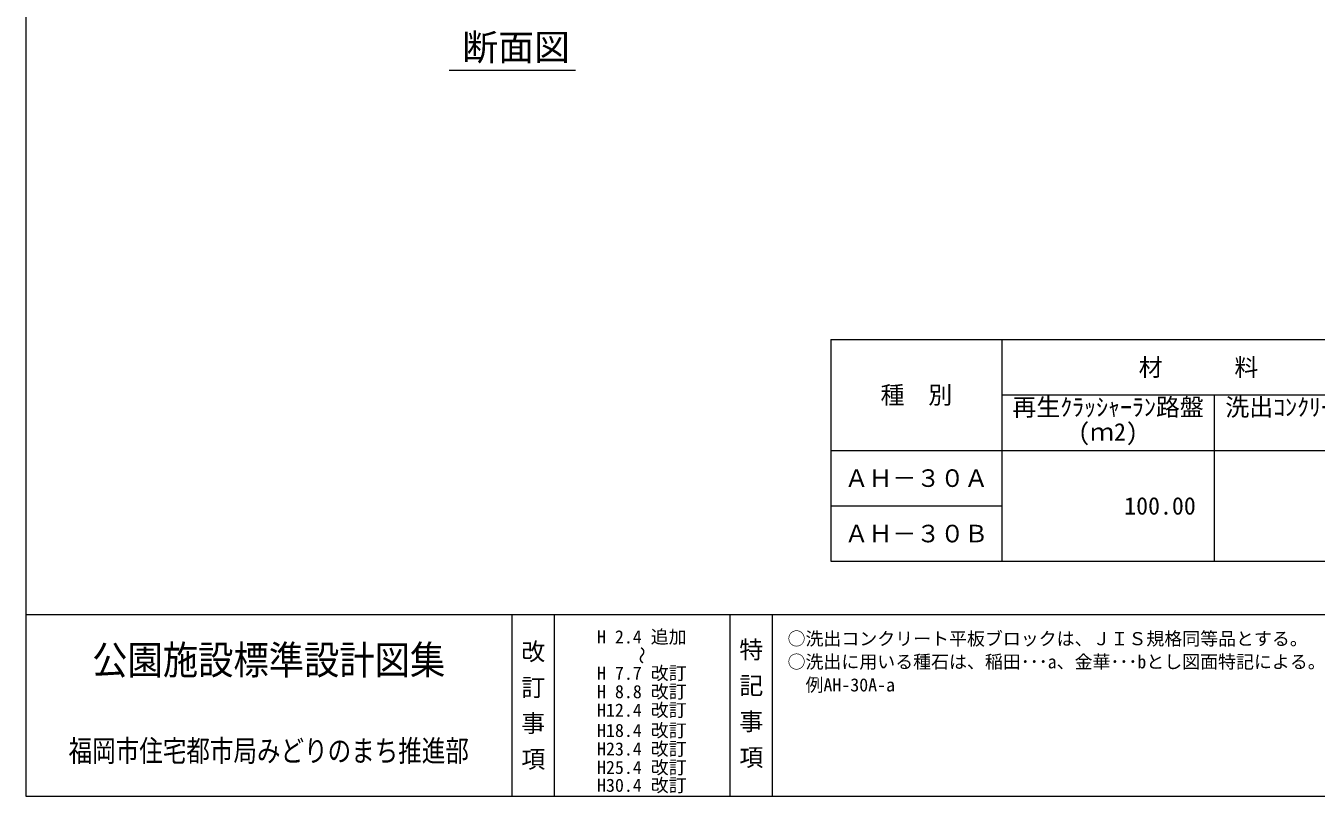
# Model space of a CAD drawing. Units: millimetres at full size, sheet at 1:10; details may follow other scales. Extents: x 5368 to 8106, y 2197 to 4063.
# Drawn here: x 5368 to 6765, y 2197 to 3030 of the extents above; entities that cross this region are included whole.
import ezdxf
from ezdxf.enums import TextEntityAlignment as Align

# ---------------------------------------------------------------- set-up
doc = ezdxf.new("R2010")
doc.units = ezdxf.units.MM
doc.header["$LTSCALE"] = 10
for name, color, linetype, lineweight in [('0_2', 7, 'Continuous', 13), ('_0-0_', 7, 'Continuous', 13), ('寸法', 1, 'Continuous', 13)]:
    doc.layers.add(name, color=color, linetype=linetype, lineweight=lineweight)
doc.styles.add('@ＭＳ ゴシック', font='')
doc.styles.add('ＭＳ ゴシック', font='')
doc.styles.get('@ＭＳ ゴシック').set_extended_font_data('@MS Gothic')
doc.styles.get('ＭＳ ゴシック').set_extended_font_data('MS Gothic')

msp = doc.modelspace()

# ---------------------------------------------------------------- linework, layer by layer
at = {"layer": '0_2'}
for p, q in [((6239.7, 2690.82), (6239.7, 2450.82)), ((6239.7, 2690.82), (6924.7, 2690.82)), ((6424.7, 2690.82), (6424.7, 2450.82)), ((6424.7, 2630.82), (6924.7, 2630.82)), ((6654.7, 2630.82), (6654.7, 2450.82)), ((6239.7, 2570.82), (6924.7, 2570.82)), ((6239.7, 2510.82), (6424.7, 2510.82)), ((6239.7, 2450.82), (6924.7, 2450.82))]:
    msp.add_line(p, q, dxfattribs=at)
at = {"layer": '_0-0_', "color": 6}
msp.add_line((5367.94, 2393.13), (8106.06, 2393.13), dxfattribs=at)
at = {"layer": '_0-0_'}
for p, q in [((5893.99, 2393.13), (5893.99, 2196.56)), ((5939.96, 2393.13), (5939.96, 2196.56)), ((6130.12, 2393.13), (6130.12, 2196.56)), ((6176.08, 2393.13), (6176.08, 2196.56))]:
    msp.add_line(p, q, dxfattribs=at)
at = {"layer": '_0-0_', "color": 6}
msp.add_lwpolyline([(8106.06, 4008.37), (5367.94, 4008.37), (5367.94, 2196.56), (8106.06, 2196.56)], close=True, dxfattribs=at)
at = {"layer": '寸法', "color": 3}
msp.add_line((5826.45, 2982.32), (5963.12, 2982.32), dxfattribs=at)

# ---------------------------------------------------------------- texts
at = {"layer": '_0-0_', "style": 'ＭＳ ゴシック'}
for s, height, p in [('材\u3000\u3000\u3000料\u3000\u3000\u3000表', 18.99, (6689.43, 2660.82)), ('種\u3000別', 18.99, (6332.2, 2630.82)), ('ＡＨ－３０Ａ', 18.99, (6332.2, 2540.82)), ('ＡＨ－３０Ｂ', 18.99, (6332.2, 2480.82)), ('H 2.4 追加', 14.24, (6034.92, 2369.06)), ('H 7.7 改訂', 14.24, (6034.92, 2329.74)), ('H 8.8 改訂', 14.24, (6034.92, 2309.74)), ('H12.4 改訂', 14.24, (6034.92, 2289.74)), ('H18.4 改訂', 14.24, (6034.92, 2267.75)), ('H23.4 改訂', 14.24, (6034.92, 2247.75)), ('H25.4 改訂', 14.24, (6034.92, 2227.75)), ('H30.4 改訂', 14.24, (6034.92, 2208.41))]:
    msp.add_text(s, height=height, dxfattribs=at).set_placement(p, align=Align.MIDDLE_CENTER)
for s, height, p in [('再生ｸﾗｯｼｬｰﾗﾝ路盤', 18.99, (6436.1, 2627.17)), ('洗出ｺﾝｸﾘｰﾄ平板ﾌﾞﾛｯｸ', 18.99, (6666.68, 2627.17)), ('(ｍ2)', 18.99, (6507.33, 2600.37)), ('○洗出コンクリート平板ブロックは、ＪＩＳ規格同等品とする。', 14.24, (6192.7, 2374.17)), ('○洗出に用いる種石は、稲田･･･a、金華･･･bとし図面特記による。\u3000\u3000', 14.24, (6192.7, 2349.17)), ('\u3000例AH-30A-a', 14.24, (6192.7, 2324.17))]:
    msp.add_text(s, height=height, dxfattribs=at).set_placement(p, align=Align.TOP_LEFT)
msp.add_text('100.00', height=18.99, dxfattribs=at).set_placement((6634.7, 2510.82), align=Align.MIDDLE_RIGHT)
for s, height, width, p in [('公園施設標準設計図集', 31.14, 0.9, (5630.97, 2343.99)), ('福岡市住宅都市局みどりのまち推進部', 23.36, 0.8, (5630.97, 2245.7))]:
    msp.add_text(s, height=height, dxfattribs=dict(at, width=width)).set_placement(p, align=Align.MIDDLE_CENTER)
at = {"layer": '_0-0_'}
for s, height, style, p in [('改 訂 事 項', 18.99, '@ＭＳ ゴシック', (5916.98, 2295.2)), ('特 記 事 項', 18.99, '@ＭＳ ゴシック', (6153.1, 2297.16)), ('～', 14.24, 'ＭＳ ゴシック', (6034.92, 2349.06))]:
    msp.add_text(s, height=height, rotation=270, dxfattribs=dict(at, style=style)).set_placement(p, align=Align.MIDDLE_CENTER)
at = {"layer": '寸法', "color": 3, "style": 'ＭＳ ゴシック'}
msp.add_text('断面図', height=28.48, dxfattribs=at).set_placement((5840.49, 2984.46), align=Align.BOTTOM_LEFT)

doc.saveas('drawing.dxf')
